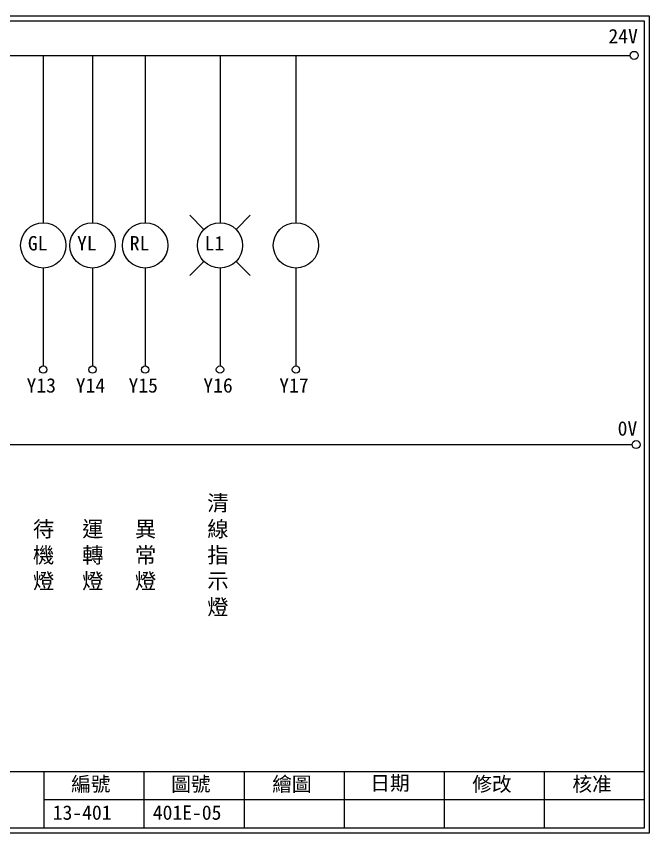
# Model space of a CAD drawing. Extents: x 926 to 1213, y 3 to 207.
# Drawn here: x 1054.5 to 1212.7, y 3 to 207 of the extents above; entities that cross this region are included whole.
import ezdxf

# ---------------------------------------------------------------- set-up
doc = ezdxf.new("R2010")
doc.units = 0
doc.layers.get('0').update_dxf_attribs({"linetype": 'CONTINUOUS'})
doc.layers.add('圖框層', color=7, linetype='CONTINUOUS')
doc.layers.add('標尺寸層', color=3, linetype='CONTINUOUS')
doc.styles.add('CNS', font='romanc.shx', dxfattribs={"bigfont": 'chineset.shx'})
doc.styles.add('STSL', font='KAIU.TTF')

msp = doc.modelspace()

# ---------------------------------------------------------------- linework, layer by layer
for centre in [(1208.88, 197.22), (1209.36, 99.96)]:
    msp.add_circle(centre, 1)
at = {"layer": '圖框層', "color": 7}
for p, q in [((1212.74, 206.97), (925.74, 206.97)), ((1212.74, 3), (1212.74, 206.97)), ((1211.49, 205.72), (926.99, 205.72)), ((1211.49, 4.25), (1211.49, 205.72)), ((926.99, 18.25), (1211.49, 18.25)), ((1061.49, 4.25), (1061.49, 18.25)), ((1086.49, 4.25), (1086.49, 18.25)), ((1111.49, 4.25), (1111.49, 18.25)), ((1136.49, 4.25), (1136.49, 18.25)), ((1161.49, 4.25), (1161.49, 18.25)), ((1186.49, 4.25), (1186.49, 18.25)), ((1061.49, 11.25), (1211.49, 11.25)), ((926.99, 4.25), (1211.49, 4.25)), ((925.74, 3), (1212.74, 3))]:
    msp.add_line(p, q, dxfattribs=at)
at = {"layer": '標尺寸層', "color": 7}
for p, q in [((930.28, 197.22), (1207.88, 197.22)), ((1061.24, 197.22), (1061.24, 155.39)), ((1073.54, 197.22), (1073.54, 155.39)), ((1086.71, 197.22), (1086.71, 155.39)), ((1105.4, 197.22), (1105.4, 155.39)), ((1124.37, 197.22), (1124.37, 155.39)), ((1101.39, 153.73), (1097.86, 157.27)), ((1109.4, 153.73), (1112.94, 157.27)), ((1101.39, 145.73), (1097.86, 142.19)), ((1109.4, 145.73), (1112.94, 142.19)), ((1061.24, 144.07), (1061.24, 119.62)), ((1073.54, 144.07), (1073.54, 119.62)), ((1086.71, 144.07), (1086.71, 119.62)), ((1105.4, 144.07), (1105.4, 119.62)), ((1124.37, 144.07), (1124.37, 119.62)), ((930.28, 99.96), (1208.36, 99.96))]:
    msp.add_line(p, q, dxfattribs=at)
for centre, radius in [((1061.24, 149.73), 5.66), ((1073.54, 149.73), 5.66), ((1086.71, 149.73), 5.66), ((1105.4, 149.73), 5.66), ((1124.37, 149.73), 5.66), ((1061.24, 118.7), 0.92), ((1073.54, 118.7), 0.92), ((1086.71, 118.7), 0.92), ((1105.4, 118.7), 0.92), ((1124.37, 118.7), 0.92)]:
    msp.add_circle(centre, radius, dxfattribs=at)

# ---------------------------------------------------------------- texts
at = {"layer": '圖框層', "color": 4, "style": 'STSL'}
for s, p in [('24V', (1202.44, 200.22)), ('GL', (1057.4, 148.47)), ('YL', (1069.69, 148.47)), ('RL', (1082.86, 148.47)), ('L1', (1101.55, 148.47)), ('Y13', (1057.07, 112.96)), ('Y14', (1069.37, 112.96)), ('Y15', (1082.54, 112.96)), ('Y16', (1101.23, 112.96)), ('Y17', (1120.2, 112.96)), ('0V', (1204.74, 102.2)), ('編號', (1068.21, 13.34)), ('圖號', (1093.21, 13.34)), ('繪圖', (1118.44, 13.34)), ('日期', (1142.96, 13.59)), ('修改', (1168.44, 13.34)), ('核准', (1193.44, 13.34)), ('13-401', (1063.61, 6.22)), ('401E-05', (1088.61, 6.22))]:
    msp.add_text(s, height=3.6, dxfattribs=at).set_placement(p)
at = {"layer": '標尺寸層', "color": 7, "char_height": 3.9, "width": 2.8481, "attachment_point": 5, "style": 'CNS'}
for s, insert in [('{\\fDFKai-SB|b0|i0|c136|p65;清線指示燈}', (1104.88, 72.17)), ('{\\fDFKai-SB|b0|i0|c136|p65;待機燈}', (1061.34, 72.16)), ('{\\fDFKai-SB|b0|i0|c136|p65;運轉燈}', (1073.63, 72.16)), ('{\\fDFKai-SB|b0|i0|c136|p65;異常燈}', (1086.81, 72.16))]:
    msp.add_mtext(s, dxfattribs=dict(at, insert=insert))

doc.saveas('drawing.dxf')
